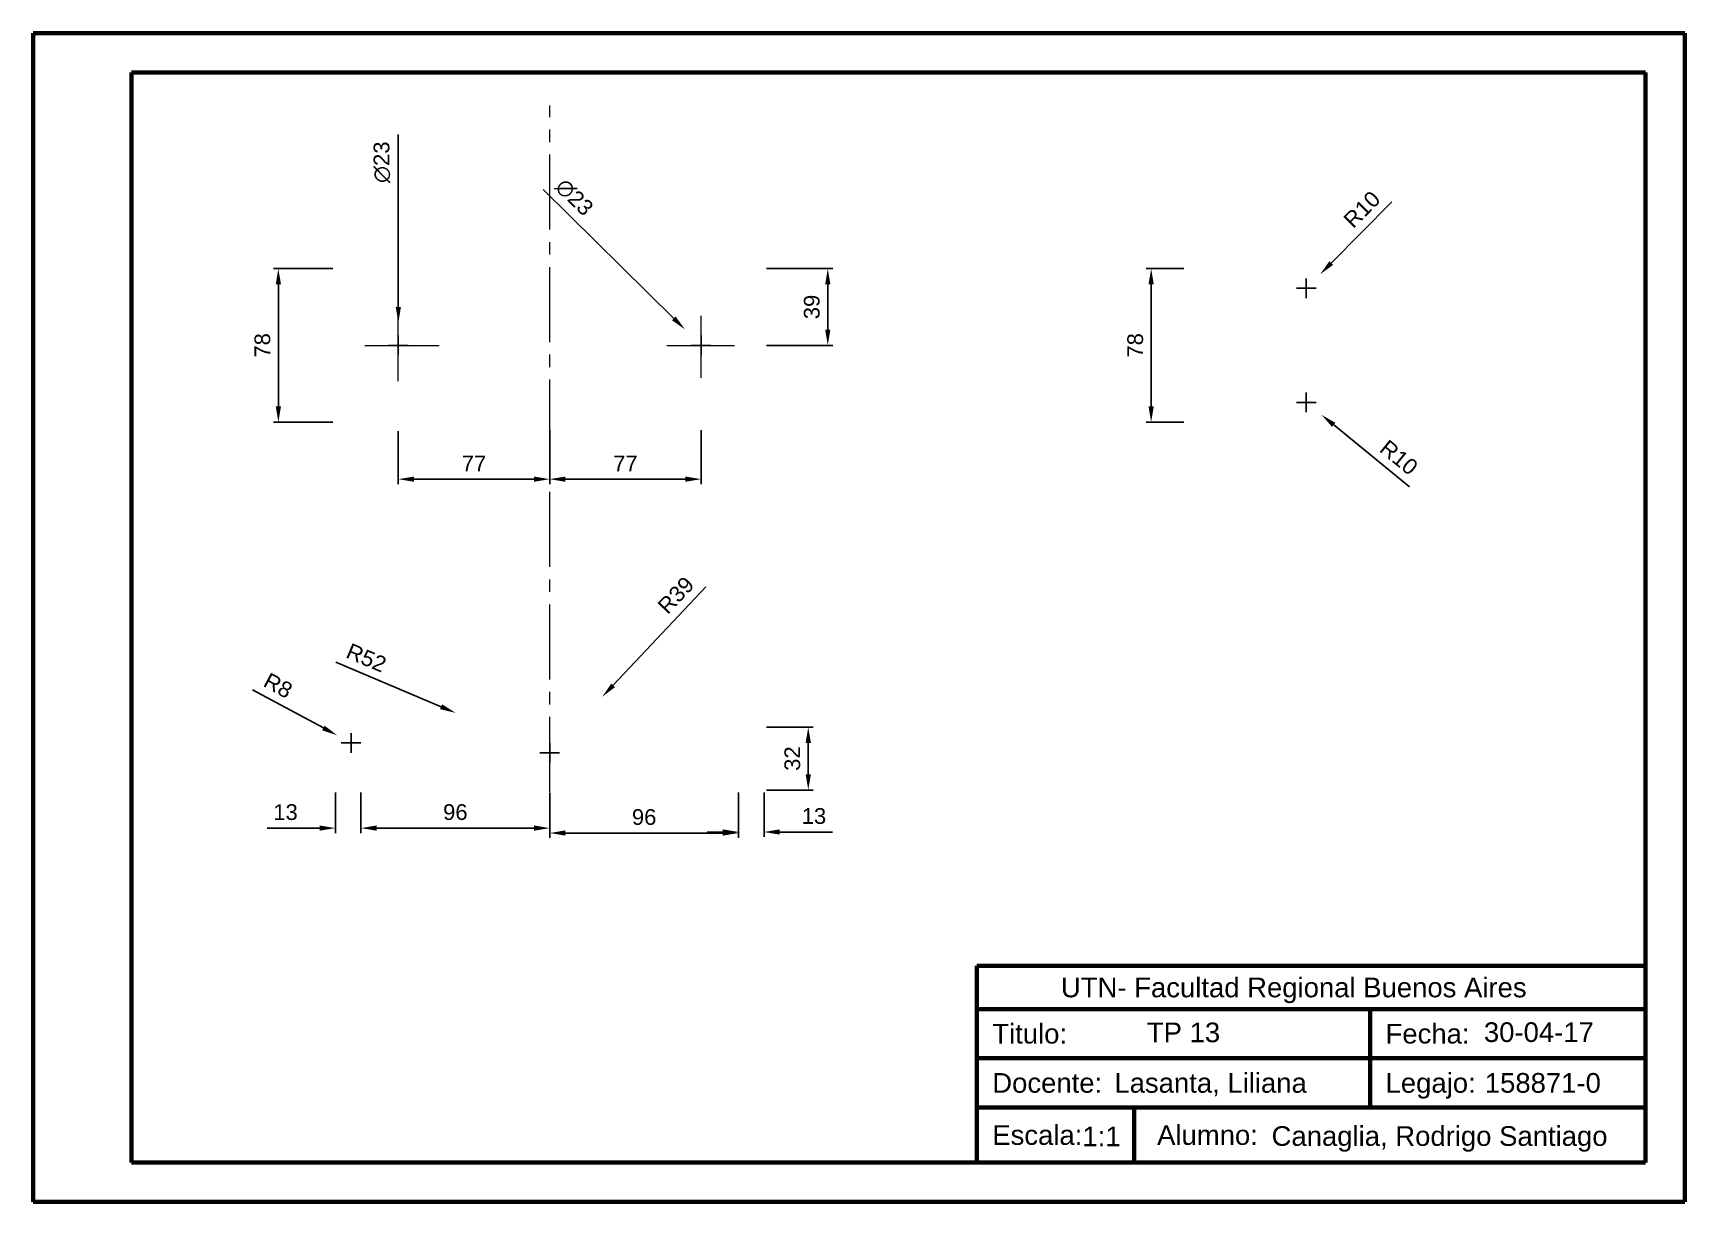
# Paper-space layout 'Presentación2' of a CAD drawing. Header units: millimetres. Extents: x -1 to 419, y 0 to 297.
import ezdxf
from ezdxf.enums import TextEntityAlignment as Align

# ---------------------------------------------------------------- set-up
doc = ezdxf.new("R2010")
doc.units = ezdxf.units.MM
doc.linetypes.add('CENTRO2', pattern=[28.575, 19.05, -3.175, 3.175, -3.175])
for name, color, linetype, lineweight in [('Cotas', 10, 'Continuous', 20), ('Ejes', 170, 'CENTRO2', 20), ('Principal', 80, 'Continuous', 80), ('Rotulo', 130, 'Continuous', 80)]:
    doc.layers.add(name, color=color, linetype=linetype, lineweight=lineweight)
doc.styles.get("Standard").update_dxf_attribs({"font": 'arial.ttf'})
doc.dimstyles.new('Copia de ISO-25', dxfattribs={"dimscale": 0, "dimtxt": 4, "dimasz": 4, "dimexe": 1.25, "dimexo": 0.625, "dimgap": 2, "dimtad": 1, "dimtxsty": 'Standard', "dimcen": 2.5, "dimadec": 0, "dimazin": 0, "dimtfac": 1, "dimtofl": 0, "dimtmove": 0, "dimatfit": 3, "dimfxl": 1, "dimarcsym": 0})

# ---------------------------------------------------------------- blocks, each defined once
blk = doc.blocks.new('Rotulo')
at = {"layer": 'Rotulo'}
for p, q in [((0, 50), (-170, 50)), ((-170, 50), (-170, 0)), ((0, 0), (0, 50)), ((-170, 39), (0, 39)), ((-70, 14), (-70, 39)), ((-70, 26.5), (-170, 26.5)), ((-70, 26.5), (0, 26.5)), ((-170, 14), (0, 14)), ((-130.03, 0), (-130.03, 14)), ((-170, 0), (0, 0))]:
    blk.add_line(p, q, dxfattribs=at)
at = {"layer": 'Rotulo', "char_height": 5, "attachment_point": 1}
for s, width, insert in [('           UTN- Facultad Regional Buenos Aires', 170, (-170, 47)), ('  Titulo:', 100, (-170, 35.25)), ('  Fecha:', 70, (-70, 35.25)), ('  Docente:', 100, (-170, 22.75)), ('                  Lasanta, Liliana', 100, (-170, 22.75)), ('  Legajo:', 70, (-70, 22.75)), ('               158871-0', 70, (-70, 22.75)), ('  Escala:', 39.9679, (-170, 9.5)), ('   Alumno:', 130.0321, (-130.03, 9.5)), ('                  Canaglia, Rodrigo Santiago', 130.0321, (-130.03, 9.25))]:
    blk.add_mtext_dynamic_manual_height_columns(s, width=width, gutter_width=25, heights=[0], dxfattribs=dict(at, insert=insert))
at = {"layer": 'Rotulo'}
for tag, p in [('TITULO', (-120, 32.61)), ('FECHA', (-28.48, 32.85))]:
    blk.add_attdef(tag, text='', height=5, dxfattribs=at).set_placement(p, align=Align.MIDDLE)
blk.add_attdef('E', text='', height=5, dxfattribs=at).set_placement((-136.9, 4.8), align=Align.CENTER)
blk = doc.blocks.new('Rotulo A3')
at = {"layer": 'Rotulo'}
for p, q in [((-420, 297), (-420, 0)), ((-420, 297), (0, 297)), ((0, 297), (0, 0)), ((-395, 10), (-395, 287)), ((-395, 287), (-10, 287)), ((-10, 10), (-10, 287)), ((-395, 10), (-10, 10)), ((0, 0), (-420, 0))]:
    blk.add_line(p, q, dxfattribs=at)
blk.add_blockref('Rotulo', (-10, 10))
blk.add_attdef('TITULO', text='', height=5, dxfattribs=at).set_placement((-127.49, 40.58), align=Align.CENTER)
for tag, p in [('FECHA', (-37.14, 43.14)), ('E', (-148.35, 16.66))]:
    blk.add_attdef(tag, text='', height=5, dxfattribs=at).set_placement(p, align=Align.MIDDLE)
blk = doc.blocks.new('*D15')
at = {"layer": 'Cotas', "color": 0, "lineweight": -2, "transparency": 16777216}
for p, q in [((82.86, 103.66), (82.86, 93.38)), ((130.86, 103.66), (130.86, 93.38)), ((86.86, 94.63), (126.86, 94.63))]:
    blk.add_line(p, q, dxfattribs=at)
at = {"layer": 'Cotas', "color": 0, "transparency": 16777216}
for points in [[(86.86, 95.3), (86.86, 93.96), (82.86, 94.63)], [(126.86, 95.3), (126.86, 93.96), (130.86, 94.63)]]:
    blk.add_solid(points, dxfattribs=at)
at = {"layer": 'Defpoints', "color": 0, "transparency": 16777216}
for p in [(82.86, 104.29), (130.86, 104.29), (130.86, 94.63)]:
    blk.add_point(p, dxfattribs=at)
at = {"layer": 'Cotas', "color": 0, "transparency": 16777216, "insert": (106.86, 98.67), "char_height": 4, "attachment_point": 5}
blk.add_mtext('96', dxfattribs=at)
blk = doc.blocks.new('*D16')
at = {"layer": 'Cotas', "color": 0, "lineweight": -2, "transparency": 16777216}
for p, q in [((130.86, 103.66), (130.86, 92.13)), ((178.86, 103.66), (178.86, 92.13)), ((174.86, 93.38), (134.86, 93.38))]:
    blk.add_line(p, q, dxfattribs=at)
at = {"layer": 'Cotas', "color": 0, "transparency": 16777216}
for points in [[(134.86, 94.05), (134.86, 92.71), (130.86, 93.38)], [(174.86, 94.05), (174.86, 92.71), (178.86, 93.38)]]:
    blk.add_solid(points, dxfattribs=at)
at = {"layer": 'Defpoints', "color": 0, "transparency": 16777216}
for p in [(130.86, 104.29), (178.86, 104.29), (130.86, 93.38)]:
    blk.add_point(p, dxfattribs=at)
at = {"layer": 'Cotas', "color": 0, "transparency": 16777216, "insert": (154.86, 97.42), "char_height": 4, "attachment_point": 5}
blk.add_mtext('96', dxfattribs=at)
blk = doc.blocks.new('*D17')
at = {"layer": 'Cotas', "color": 0, "lineweight": -2, "transparency": 16777216}
for p, q in [((185.99, 120.29), (197.84, 120.29)), ((196.59, 108.29), (196.59, 116.29)), ((185.99, 104.29), (197.84, 104.29))]:
    blk.add_line(p, q, dxfattribs=at)
at = {"layer": 'Cotas', "color": 0, "transparency": 16777216}
for points in [[(195.93, 116.29), (197.26, 116.29), (196.59, 120.29)], [(195.93, 108.29), (197.26, 108.29), (196.59, 104.29)]]:
    blk.add_solid(points, dxfattribs=at)
at = {"layer": 'Defpoints', "color": 0, "transparency": 16777216}
for p in [(185.36, 120.29), (196.59, 120.29), (185.36, 104.29)]:
    blk.add_point(p, dxfattribs=at)
at = {"layer": 'Cotas', "color": 0, "transparency": 16777216, "insert": (192.55, 112.29), "char_height": 4, "attachment_point": 5, "rotation": 90}
blk.add_mtext('32', dxfattribs=at)
blk = doc.blocks.new('*D18')
at = {"layer": 'Cotas', "color": 0, "lineweight": -2, "transparency": 16777216}
for p, q in [((178.86, 103.66), (178.86, 92.39)), ((185.36, 103.66), (185.36, 92.39)), ((174.86, 93.64), (170.86, 93.64)), ((189.36, 93.64), (202.72, 93.64))]:
    blk.add_line(p, q, dxfattribs=at)
at = {"layer": 'Cotas', "color": 0, "transparency": 16777216}
for points in [[(174.86, 94.31), (174.86, 92.97), (178.86, 93.64)], [(189.36, 94.31), (189.36, 92.97), (185.36, 93.64)]]:
    blk.add_solid(points, dxfattribs=at)
at = {"layer": 'Defpoints', "color": 0, "transparency": 16777216}
for p in [(178.86, 104.29), (185.36, 104.29), (185.36, 93.64)]:
    blk.add_point(p, dxfattribs=at)
at = {"layer": 'Cotas', "color": 0, "transparency": 16777216, "insert": (198.04, 97.68), "char_height": 4, "attachment_point": 5}
blk.add_mtext('13', dxfattribs=at)
blk = doc.blocks.new('*D19')
at = {"layer": 'Cotas', "color": 0, "lineweight": -2, "transparency": 16777216}
for p, q in [((55.27, 129.75), (73.31, 120.07)), ((80.36, 113.79), (80.36, 118.79)), ((77.86, 116.29), (82.86, 116.29))]:
    blk.add_line(p, q, dxfattribs=at)
at = {"layer": 'Cotas', "color": 0, "transparency": 16777216}
blk.add_solid([(73.63, 120.66), (73, 119.48), (76.84, 118.18)], dxfattribs=at)
at = {"layer": 'Defpoints', "color": 0, "transparency": 16777216}
for p in [(76.84, 118.18), (80.36, 116.29)]:
    blk.add_point(p, dxfattribs=at)
at = {"layer": 'Cotas', "color": 0, "transparency": 16777216, "insert": (61.79, 130.84), "char_height": 4, "attachment_point": 5, "rotation": 331.7726}
blk.add_mtext('R8', dxfattribs=at)
blk = doc.blocks.new('*D20')
at = {"layer": 'Cotas', "color": 0, "lineweight": -2, "transparency": 16777216}
for p, q in [((76.44, 136.8), (103.23, 125.47)), ((128.36, 113.79), (133.36, 113.79)), ((130.86, 111.29), (130.86, 116.29))]:
    blk.add_line(p, q, dxfattribs=at)
at = {"layer": 'Cotas', "color": 0, "transparency": 16777216}
blk.add_solid([(103.49, 126.09), (102.97, 124.86), (106.92, 123.91)], dxfattribs=at)
at = {"layer": 'Defpoints', "color": 0, "transparency": 16777216}
for p in [(106.92, 123.91), (130.86, 113.79)]:
    blk.add_point(p, dxfattribs=at)
at = {"layer": 'Cotas', "color": 0, "transparency": 16777216, "insert": (84.24, 137.89), "char_height": 4, "attachment_point": 5, "rotation": 337.0757}
blk.add_mtext('R52', dxfattribs=at)
blk = doc.blocks.new('*D21')
at = {"layer": 'Cotas', "color": 0, "lineweight": -2, "transparency": 16777216}
for p, q in [((170.53, 155.97), (146.96, 130.91)), ((128.36, 113.79), (133.36, 113.79)), ((130.86, 111.29), (130.86, 116.29))]:
    blk.add_line(p, q, dxfattribs=at)
at = {"layer": 'Cotas', "color": 0, "transparency": 16777216}
blk.add_solid([(146.48, 131.36), (147.45, 130.45), (144.22, 127.99)], dxfattribs=at)
at = {"layer": 'Defpoints', "color": 0, "transparency": 16777216}
for p in [(144.22, 127.99), (130.86, 113.79)]:
    blk.add_point(p, dxfattribs=at)
at = {"layer": 'Cotas', "color": 0, "transparency": 16777216, "insert": (162.94, 153.8), "char_height": 4, "attachment_point": 5, "rotation": 46.762}
blk.add_mtext('R39', dxfattribs=at)
blk = doc.blocks.new('*D22')
at = {"layer": 'Cotas', "color": 0, "lineweight": -2, "transparency": 16777216}
for p, q in [((345, 253.79), (329.55, 238.19)), ((320.71, 231.79), (325.71, 231.79)), ((323.21, 229.29), (323.21, 234.29))]:
    blk.add_line(p, q, dxfattribs=at)
at = {"layer": 'Cotas', "color": 0, "transparency": 16777216}
blk.add_solid([(329.07, 238.66), (330.02, 237.72), (326.73, 235.35)], dxfattribs=at)
at = {"layer": 'Defpoints', "color": 0, "transparency": 16777216}
for p in [(326.73, 235.35), (323.21, 231.79)]:
    blk.add_point(p, dxfattribs=at)
at = {"layer": 'Cotas', "color": 0, "transparency": 16777216, "insert": (337.37, 251.83), "char_height": 4, "attachment_point": 5, "rotation": 45.2774}
blk.add_mtext('R10', dxfattribs=at)
blk = doc.blocks.new('*D23')
at = {"layer": 'Cotas', "color": 0, "lineweight": -2, "transparency": 16777216}
for p, q in [((320.71, 202.79), (325.71, 202.79)), ((323.21, 200.29), (323.21, 205.29)), ((349.45, 181.38), (330.19, 197.1))]:
    blk.add_line(p, q, dxfattribs=at)
at = {"layer": 'Cotas', "color": 0, "transparency": 16777216}
blk.add_solid([(330.61, 197.62), (329.76, 196.59), (327.09, 199.63)], dxfattribs=at)
at = {"layer": 'Defpoints', "color": 0, "transparency": 16777216}
for p in [(323.21, 202.79), (327.09, 199.63)]:
    blk.add_point(p, dxfattribs=at)
at = {"layer": 'Cotas', "color": 0, "transparency": 16777216, "insert": (346.76, 188.79), "char_height": 4, "attachment_point": 5, "rotation": 320.768}
blk.add_mtext('R10', dxfattribs=at)
blk = doc.blocks.new('*D24')
at = {"layer": 'Cotas', "color": 0, "lineweight": -2, "transparency": 16777216}
for p, q in [((185.99, 236.79), (202.8, 236.79)), ((201.55, 232.79), (201.55, 221.29)), ((185.99, 217.29), (202.8, 217.29))]:
    blk.add_line(p, q, dxfattribs=at)
at = {"layer": 'Cotas', "color": 0, "transparency": 16777216}
for points in [[(200.88, 232.79), (202.21, 232.79), (201.55, 236.79)], [(200.88, 221.29), (202.21, 221.29), (201.55, 217.29)]]:
    blk.add_solid(points, dxfattribs=at)
at = {"layer": 'Defpoints', "color": 0, "transparency": 16777216}
for p in [(185.36, 236.79), (185.36, 217.29), (201.55, 217.29)]:
    blk.add_point(p, dxfattribs=at)
at = {"layer": 'Cotas', "color": 0, "transparency": 16777216, "insert": (197.5, 227.04), "char_height": 4, "attachment_point": 5, "rotation": 90}
blk.add_mtext('39', dxfattribs=at)
blk = doc.blocks.new('*D25')
at = {"layer": 'Cotas', "color": 0, "lineweight": -2, "transparency": 16777216}
for p, q in [((75.74, 236.79), (60.61, 236.79)), ((61.86, 232.79), (61.86, 201.79)), ((75.74, 197.79), (60.61, 197.79))]:
    blk.add_line(p, q, dxfattribs=at)
at = {"layer": 'Cotas', "color": 0, "transparency": 16777216}
for points in [[(61.2, 232.79), (62.53, 232.79), (61.86, 236.79)], [(61.2, 201.79), (62.53, 201.79), (61.86, 197.79)]]:
    blk.add_solid(points, dxfattribs=at)
at = {"layer": 'Defpoints', "color": 0, "transparency": 16777216}
for p in [(76.36, 236.79), (61.86, 197.79), (76.36, 197.79)]:
    blk.add_point(p, dxfattribs=at)
at = {"layer": 'Cotas', "color": 0, "transparency": 16777216, "insert": (57.82, 217.29), "char_height": 4, "attachment_point": 5, "rotation": 90}
blk.add_mtext('78', dxfattribs=at)
blk = doc.blocks.new('*D26')
at = {"layer": 'Cotas', "color": 0, "lineweight": -2, "transparency": 16777216}
for p, q in [((292.09, 236.79), (282.52, 236.79)), ((283.77, 232.79), (283.77, 201.79)), ((292.09, 197.79), (282.52, 197.79))]:
    blk.add_line(p, q, dxfattribs=at)
at = {"layer": 'Cotas', "color": 0, "transparency": 16777216}
for points in [[(283.1, 232.79), (284.44, 232.79), (283.77, 236.79)], [(283.1, 201.79), (284.44, 201.79), (283.77, 197.79)]]:
    blk.add_solid(points, dxfattribs=at)
at = {"layer": 'Defpoints', "color": 0, "transparency": 16777216}
for p in [(292.71, 236.79), (283.77, 197.79), (292.71, 197.79)]:
    blk.add_point(p, dxfattribs=at)
at = {"layer": 'Cotas', "color": 0, "transparency": 16777216, "insert": (279.73, 217.29), "char_height": 4, "attachment_point": 5, "rotation": 90}
blk.add_mtext('78', dxfattribs=at)
blk = doc.blocks.new('*D27')
at = {"layer": 'Cotas', "color": 0, "lineweight": -2, "transparency": 16777216}
for p, q in [((129.16, 256.89), (162.42, 224.14)), ((169.36, 214.79), (169.36, 219.79)), ((166.86, 217.29), (171.86, 217.29))]:
    blk.add_line(p, q, dxfattribs=at)
at = {"layer": 'Cotas', "color": 0, "transparency": 16777216}
blk.add_solid([(162.88, 224.61), (161.95, 223.66), (165.27, 221.33)], dxfattribs=at)
at = {"layer": 'Defpoints', "color": 0, "transparency": 16777216}
for p in [(165.27, 221.33), (173.46, 213.26)]:
    blk.add_point(p, dxfattribs=at)
at = {"layer": 'Cotas', "color": 0, "transparency": 16777216, "insert": (137.1, 254.91), "char_height": 4, "attachment_point": 5, "rotation": 315.4307}
blk.add_mtext('∅23', dxfattribs=at)
blk = doc.blocks.new('*D28')
at = {"layer": 'Cotas', "color": 0, "lineweight": -2, "transparency": 16777216}
for p, q in [((92.36, 270.87), (92.36, 227.04)), ((92.36, 214.79), (92.36, 219.79)), ((89.86, 217.29), (94.86, 217.29))]:
    blk.add_line(p, q, dxfattribs=at)
at = {"layer": 'Cotas', "color": 0, "transparency": 16777216}
blk.add_solid([(91.7, 227.04), (93.03, 227.04), (92.36, 223.04)], dxfattribs=at)
at = {"layer": 'Defpoints', "color": 0, "transparency": 16777216}
for p in [(92.36, 223.04), (92.36, 211.54)]:
    blk.add_point(p, dxfattribs=at)
at = {"layer": 'Cotas', "color": 0, "transparency": 16777216, "insert": (88.21, 263.82), "char_height": 4, "attachment_point": 5, "rotation": 90}
blk.add_mtext('∅23', dxfattribs=at)
blk = doc.blocks.new('*D30')
at = {"layer": 'Cotas', "color": 0, "lineweight": -2, "transparency": 16777216}
for p, q in [((92.36, 195.46), (92.36, 182.04)), ((130.86, 195.46), (130.86, 182.04)), ((96.36, 183.29), (126.86, 183.29))]:
    blk.add_line(p, q, dxfattribs=at)
at = {"layer": 'Cotas', "color": 0, "transparency": 16777216}
for points in [[(96.36, 183.96), (96.36, 182.63), (92.36, 183.29)], [(126.86, 183.96), (126.86, 182.63), (130.86, 183.29)]]:
    blk.add_solid(points, dxfattribs=at)
at = {"layer": 'Defpoints', "color": 0, "transparency": 16777216}
for p in [(92.36, 196.08), (130.86, 196.08), (130.86, 183.29)]:
    blk.add_point(p, dxfattribs=at)
at = {"layer": 'Cotas', "color": 0, "transparency": 16777216, "insert": (111.61, 187.29), "char_height": 4, "attachment_point": 5}
blk.add_mtext('77', dxfattribs=at)
blk = doc.blocks.new('*D31')
at = {"layer": 'Cotas', "color": 0, "lineweight": -2, "transparency": 16777216}
for p, q in [((130.86, 195.77), (130.86, 182.04)), ((169.36, 195.77), (169.36, 182.04)), ((165.36, 183.29), (134.86, 183.29))]:
    blk.add_line(p, q, dxfattribs=at)
at = {"layer": 'Cotas', "color": 0, "transparency": 16777216}
for points in [[(134.86, 183.96), (134.86, 182.63), (130.86, 183.29)], [(165.36, 183.96), (165.36, 182.63), (169.36, 183.29)]]:
    blk.add_solid(points, dxfattribs=at)
at = {"layer": 'Defpoints', "color": 0, "transparency": 16777216}
for p in [(130.86, 196.4), (169.36, 196.4), (130.86, 183.29)]:
    blk.add_point(p, dxfattribs=at)
at = {"layer": 'Cotas', "color": 0, "transparency": 16777216, "insert": (150.11, 187.29), "char_height": 4, "attachment_point": 5}
blk.add_mtext('77', dxfattribs=at)
blk = doc.blocks.new('*D32')
at = {"layer": 'Cotas', "color": 0, "lineweight": -2, "transparency": 16777216}
for p, q in [((76.36, 103.66), (76.36, 93.38)), ((82.86, 103.66), (82.86, 93.38)), ((72.36, 94.63), (59.01, 94.63)), ((86.86, 94.63), (90.86, 94.63))]:
    blk.add_line(p, q, dxfattribs=at)
at = {"layer": 'Cotas', "color": 0, "transparency": 16777216}
for points in [[(72.36, 95.3), (72.36, 93.96), (76.36, 94.63)], [(86.86, 95.3), (86.86, 93.96), (82.86, 94.63)]]:
    blk.add_solid(points, dxfattribs=at)
at = {"layer": 'Defpoints', "color": 0, "transparency": 16777216}
for p in [(76.36, 104.29), (82.86, 104.29), (76.36, 94.63)]:
    blk.add_point(p, dxfattribs=at)
at = {"layer": 'Cotas', "color": 0, "transparency": 16777216, "insert": (63.69, 98.67), "char_height": 4, "attachment_point": 5}
blk.add_mtext('13', dxfattribs=at)

psp = doc.layouts.new('Presentación2')

# ---------------------------------------------------------------- linework, layer by layer
at = {"layer": 'Ejes'}
for p, q in [((130.8629, 103.841), (130.8629, 278.2179)), ((92.3629, 208.2185), (92.3629, 227.0437)), ((169.3629, 209.0086), (169.3629, 224.7602)), ((83.8507, 217.2937), (102.7599, 217.2937)), ((160.6086, 217.2937), (177.8462, 217.2937))]:
    psp.add_line(p, q, dxfattribs=at)

# ---------------------------------------------------------------- block references
at = {"layer": 'Principal'}
psp.add_blockref('Rotulo A3', (419.4904, -0.3572), dxfattribs=at).add_auto_attribs({'E': '1:1', 'TITULO': 'TP 13', 'FECHA': '30-04-17'})

# ---------------------------------------------------------------- dimensions: what is measured, and where the dimension line sits
at = {"layer": 'Cotas'}
for p1, p2, picture, middle in [((92.3629, 211.5437), (92.3629, 223.0437), '*D28', (92.3629, 263.8244)), ((173.4593, 213.2585), (165.2666, 221.3289), '*D27', (134.1805, 251.9511))]:
    dim = psp.add_diameter_dim_2p(p1=p1, p2=p2, dimstyle='Copia de ISO-25', override={"dimscale": 1, "dimlfac": -2}, dxfattribs=at)
    dim.commit()
    dim.dimension.update_dxf_attribs({"geometry": picture, "text_midpoint": middle, "dimtype": 163})
for center, mpoint, picture, middle in [((323.2142, 231.7937), (326.7326, 235.3463), '*D22', (340.2376, 248.9828)), ((323.2142, 202.7937), (327.0872, 199.6314), '*D23', (344.2003, 185.6583)), ((130.8629, 113.7862), (144.221, 127.9922), '*D21', (165.8816, 151.0278)), ((130.8629, 113.7862), (106.9164, 123.9136), '*D20', (82.6662, 134.1694)), ((80.3629, 116.2862), (76.8386, 118.1781), '*D19', (59.8811, 127.2811))]:
    dim = psp.add_radius_dim(center=center, mpoint=mpoint, dimstyle='Copia de ISO-25', override={"dimscale": 1, "dimlfac": -2}, dxfattribs=at)
    dim.commit()
    dim.dimension.update_dxf_attribs({"geometry": picture, "text_midpoint": middle, "dimtype": 164})
for base, p1, p2, angle, picture, middle in [((61.8624, 197.7937), (76.3629, 236.7937), (76.3629, 197.7937), 270, '*D25', (57.8201, 217.2937)), ((201.5453, 217.2937), (185.3629, 236.7937), (185.3629, 217.2937), 90, '*D24', (197.5017, 227.0437)), ((283.7701, 197.7937), (292.7142, 236.7937), (292.7142, 197.7937), 270, '*D26', (279.7278, 217.2937)), ((196.5921, 120.2862), (185.3629, 104.2862), (185.3629, 120.2862), 90, '*D17', (192.5484, 112.2862))]:
    dim = psp.add_linear_dim(base=base, p1=p1, p2=p2, angle=angle, dimstyle='Copia de ISO-25', override={"dimscale": 1, "dimlfac": -2}, dxfattribs=at)
    dim.commit()
    dim.dimension.update_dxf_attribs({"geometry": picture, "text_midpoint": middle})
for base, p1, p2, picture, middle in [((130.8629, 183.2928), (92.3629, 196.0842), (130.8629, 196.0842), '*D30', (111.6129, 187.2928)), ((130.8629, 183.2928), (169.3629, 196.3977), (130.8629, 196.3977), '*D31', (150.1129, 187.2928)), ((76.3629, 94.6295), (82.8629, 104.2862), (76.3629, 104.2862), '*D32', (63.6863, 98.6731)), ((130.8629, 94.6295), (82.8629, 104.2862), (130.8629, 104.2862), '*D15', (106.8629, 98.6718)), ((130.8629, 93.3795), (178.8629, 104.2862), (130.8629, 104.2862), '*D16', (154.8629, 97.4218)), ((185.3629, 93.64), (178.8629, 104.2862), (185.3629, 104.2862), '*D18', (198.0396, 97.6837))]:
    dim = psp.add_linear_dim(base=base, p1=p1, p2=p2, dimstyle='Copia de ISO-25', override={"dimscale": 1, "dimlfac": -2}, dxfattribs=at)
    dim.commit()
    dim.dimension.update_dxf_attribs({"geometry": picture, "text_midpoint": middle})

doc.saveas('drawing.dxf')
